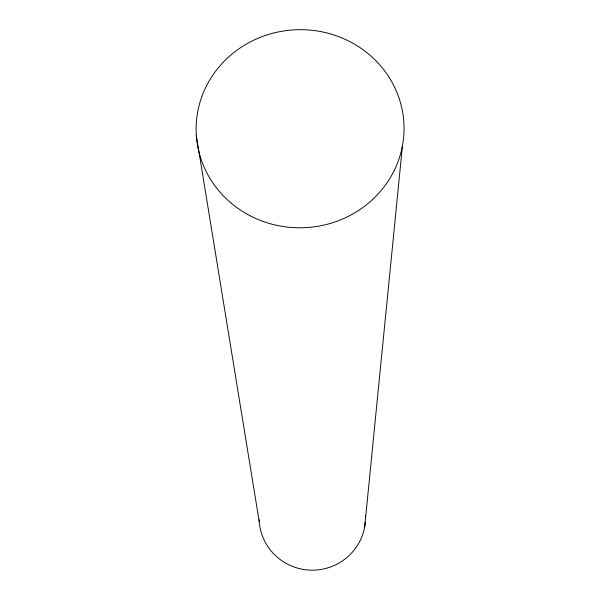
<?xml version="1.0" encoding="UTF-8"?>
<svg xmlns="http://www.w3.org/2000/svg" width="600" height="600" viewBox="0 0 600 600"><rect width="100%" height="100%" fill="white"/><g stroke="black" fill="none" stroke-linecap="round" stroke-linejoin="round"><path stroke-width="0.9" d="M364.688 526.822L402.48 145.567A103.972 99.06 -1.8 0 0 264.45 35.775A103.972 99.06 -1.8 0 0 233.303 204.855A103.972 99.06 -1.8 0 0 402.48 145.567M196.358 135.907L259.222 521.58M365.303 522.285A53.227 52.575 -1.8 0 1 310.972 570.158A53.227 52.575 -1.8 0 1 259.118 519.757M365.49 515.835A53.227 52.575 -1.8 0 1 365.52 517.68"/></g></svg>
